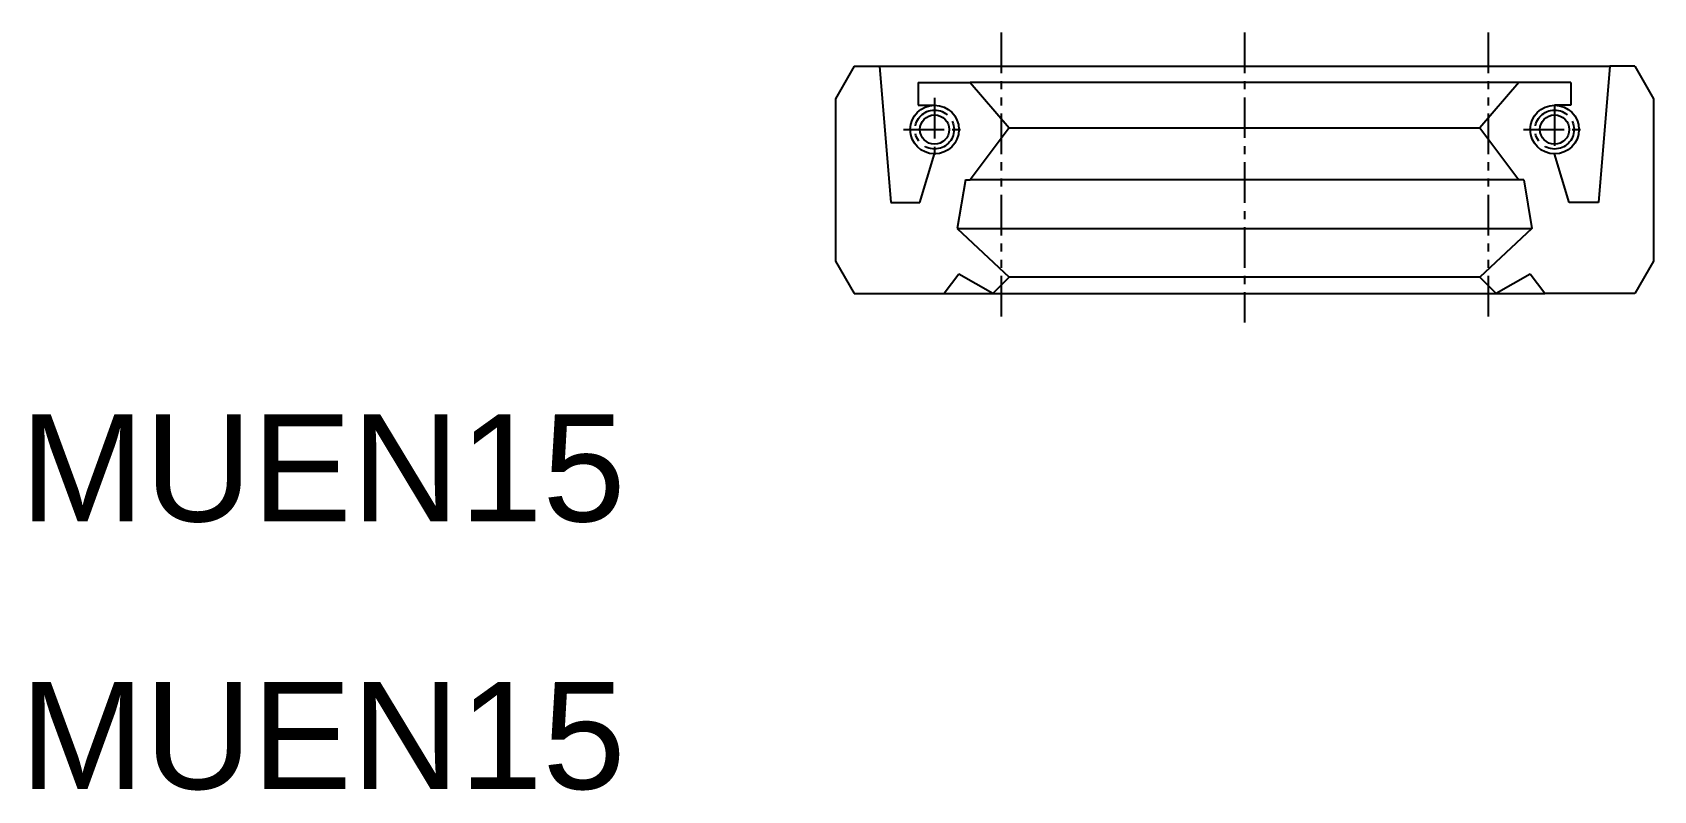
# Model space of a CAD drawing. Extents: x 393.2 to 443.1, y 571.2 to 594.6.
import ezdxf
from ezdxf.enums import TextEntityAlignment as Align

# ---------------------------------------------------------------- set-up
doc = ezdxf.new("R2010")
doc.units = 0
doc.linetypes.add('CENTER', pattern=[2, 1.25, -0.25, 0.25, -0.25])
doc.linetypes.add('PHANTOM', pattern=[2.5, 1.25, -0.25, 0.25, -0.25, 0.25, -0.25])
doc.layers.get('0').update_dxf_attribs({"linetype": 'CONTINUOUS'})
doc.layers.add('CENTER', color=1, linetype='CENTER')

msp = doc.modelspace()

# ---------------------------------------------------------------- linework, layer by layer
at = {"color": 3, "linetype": 'PHANTOM'}
for p, q in [((422.991, 594.599), (422.991, 585.664)), ((437.991, 594.599), (437.991, 585.664))]:
    msp.add_line(p, q, dxfattribs=at)
at = {"color": 7, "linetype": 'CONTINUOUS'}
for p, q in [((418.466, 593.558), (417.891, 592.558)), ((418.466, 593.558), (419.241, 593.558)), ((419.241, 593.558), (419.591, 589.358)), ((419.241, 593.558), (441.741, 593.558)), ((441.741, 593.558), (441.391, 589.358)), ((442.516, 593.558), (441.741, 593.558)), ((442.516, 593.558), (443.091, 592.558)), ((420.441, 593.058), (422.041, 593.058)), ((420.441, 593.058), (420.441, 592.358)), ((422.041, 593.058), (423.241, 591.658)), ((438.941, 593.058), (422.041, 593.058)), ((438.941, 593.058), (437.741, 591.658)), ((440.541, 593.058), (438.941, 593.058)), ((440.541, 593.058), (440.541, 592.358)), ((417.891, 592.558), (417.891, 587.558)), ((420.441, 592.358), (420.941, 592.358)), ((440.541, 592.358), (440.041, 592.358)), ((443.091, 592.558), (443.091, 587.558)), ((423.241, 591.658), (422.041, 590.058)), ((423.241, 591.658), (437.741, 591.658)), ((437.741, 591.658), (438.941, 590.058)), ((420.491, 589.358), (420.941, 590.858)), ((440.491, 589.358), (440.041, 590.858)), ((421.891, 590.058), (421.641, 588.558)), ((421.891, 590.058), (422.041, 590.058)), ((438.941, 590.058), (422.041, 590.058)), ((439.091, 590.058), (438.941, 590.058)), ((439.091, 590.058), (439.341, 588.558)), ((419.591, 589.358), (420.491, 589.358)), ((441.391, 589.358), (440.491, 589.358)), ((421.641, 588.558), (423.241, 587.058)), ((421.641, 588.558), (439.341, 588.558)), ((439.341, 588.558), (437.741, 587.058)), ((417.891, 587.558), (418.466, 586.558)), ((443.091, 587.558), (442.516, 586.558)), ((423.241, 587.058), (422.741, 586.558)), ((437.741, 587.058), (423.241, 587.058)), ((423.241, 587.058), (423.241, 587.058)), ((437.741, 587.058), (438.241, 586.558)), ((418.466, 586.558), (421.241, 586.558)), ((421.241, 586.558), (439.741, 586.558)), ((442.516, 586.558), (439.741, 586.558))]:
    msp.add_line(p, q, dxfattribs=at)
for p, q in [((421.691, 587.158), (421.241, 586.558)), ((422.741, 586.558), (421.691, 587.158)), ((439.291, 587.158), (438.241, 586.558)), ((439.741, 586.558), (439.291, 587.158))]:
    msp.add_line(p, q)
for centre, radius in [((420.941, 591.608), 0.75), ((440.041, 591.608), 0.75), ((420.941, 591.608), 0.45), ((440.041, 591.608), 0.45), ((440.041, 591.608), 0.45)]:
    msp.add_circle(centre, radius, dxfattribs=at)
at = {"layer": 'CENTER', "color": 1, "linetype": 'CENTER'}
for p, q in [((430.491, 594.599), (430.491, 585.664)), ((420.941, 592.58), (420.941, 590.599)), ((440.041, 592.358), (440.041, 590.858)), ((419.986, 591.608), (421.912, 591.608)), ((439.086, 591.608), (441.012, 591.608))]:
    msp.add_line(p, q, dxfattribs=at)
for centre in [(420.941, 591.608), (440.041, 591.608)]:
    msp.add_circle(centre, 0.6, dxfattribs=at)

# ---------------------------------------------------------------- texts
at = {"color": 7, "linetype": 'CONTINUOUS', "width": 1.041667}
for p in [(392.773, 578.547), (392.773, 570.305)]:
    msp.add_text('MUEN15', height=3.3, dxfattribs=at).set_placement(p, align=Align.BOTTOM_LEFT)

doc.saveas('drawing.dxf')
